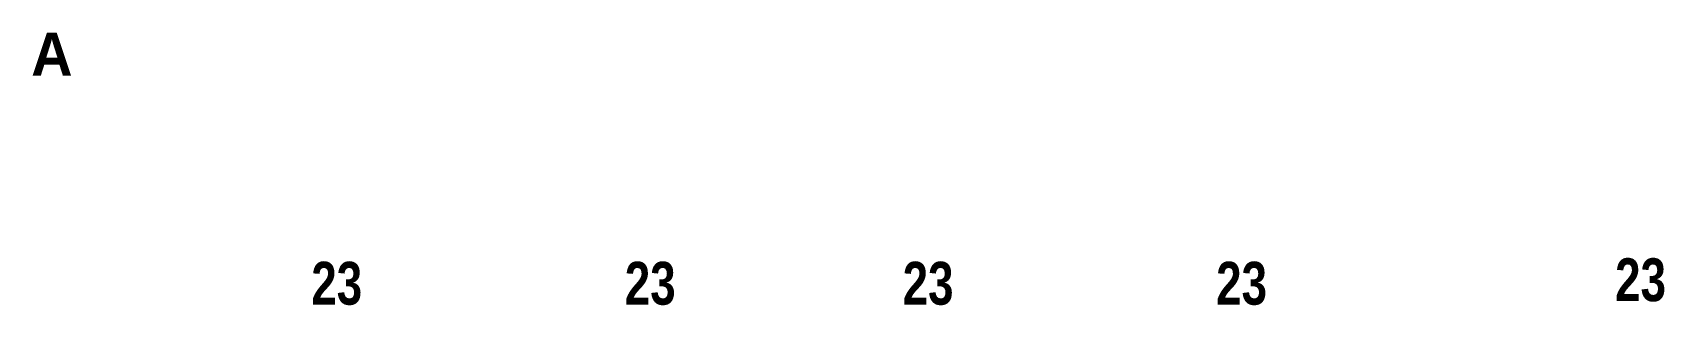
# Model space of a CAD drawing. Header units: inches. Extents: x 1604615 to 1925968, y -294302 to 52467.
# Drawn here: x 1903066 to 1925968, y 48647 to 52467 of the extents above; entities that cross this region are included whole.
import ezdxf

# ---------------------------------------------------------------- set-up
doc = ezdxf.new("R2010")
doc.units = ezdxf.units.IN
doc.header["$LTSCALE"] = 20
doc.header["$MEASUREMENT"] = 0
doc.layers.add('1', color=1, linetype='Continuous')
doc.styles.add('BLD', font='bold', dxfattribs={"height": 5, "bigfont": 'vn'})

msp = doc.modelspace()

# ---------------------------------------------------------------- texts
at = {"layer": '1', "style": 'BLD'}
msp.add_attdef('A', (1903046.3, 51867.4), '', height=600, dxfattribs=at)
at = {"layer": '1', "style": 'BLD', "width": 0.8}
for p in [(1906977.6, 48657), (1911377.6, 48657), (1915277.6, 48657), (1919677.6, 48657), (1925277.6, 48705.8)]:
    msp.add_attdef('23', p, '', height=600, dxfattribs=at)

doc.saveas('drawing.dxf')
